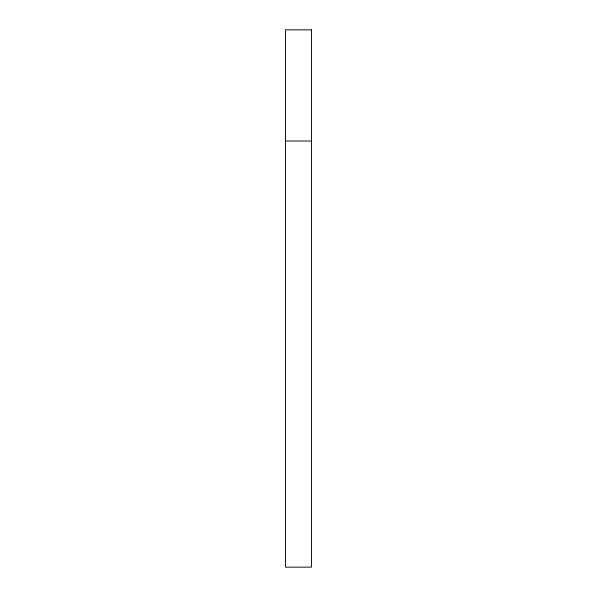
<?xml version="1.0" encoding="UTF-8"?>
<svg xmlns="http://www.w3.org/2000/svg" width="597" height="597" viewBox="0 0 597 597"><rect width="100%" height="100%" fill="white"/><g stroke="black" fill="none" stroke-linecap="round" stroke-linejoin="round"><path stroke-width="0.9" d="M285.53 141.019L311.47 141.019M311.47 29.85L285.53 29.85L285.53 567.15L311.47 567.15L311.47 29.85"/></g></svg>
